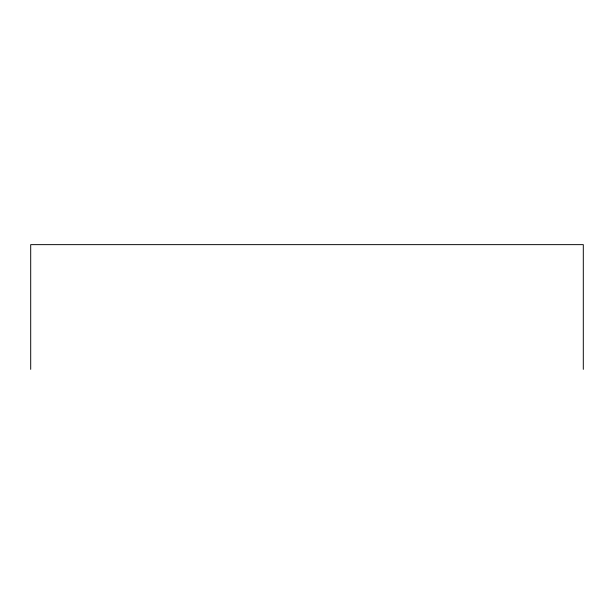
<?xml version="1.0" encoding="UTF-8"?>
<svg xmlns="http://www.w3.org/2000/svg" width="614" height="614" viewBox="0 0 614 614"><rect width="100%" height="100%" fill="white"/><g stroke="black" fill="none" stroke-linecap="round" stroke-linejoin="round"><path stroke-width="0.92" d="M583.3 369.359L583.3 244.641L30.7 244.641L30.7 369.359"/></g></svg>
